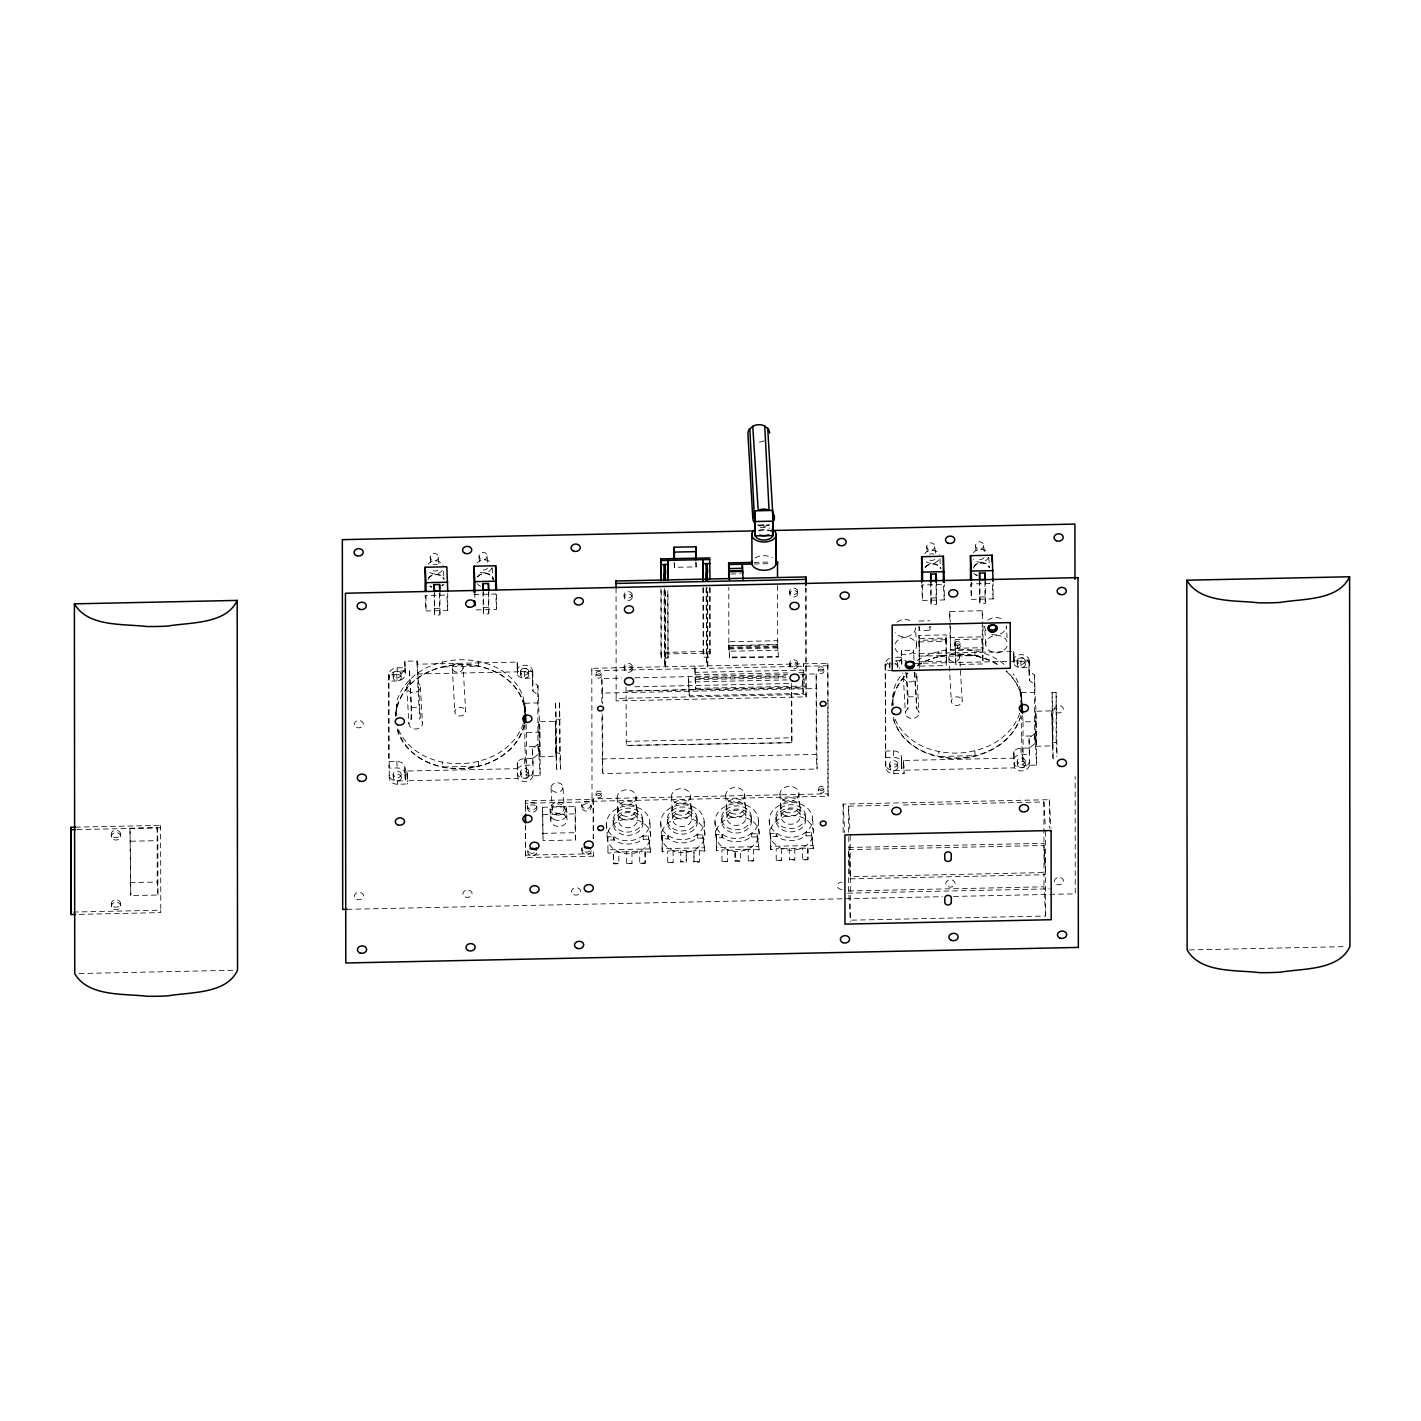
<?xml version="1.0" encoding="UTF-8"?>
<svg xmlns="http://www.w3.org/2000/svg" width="1421" height="1421" viewBox="0 0 1421 1421"><rect width="100%" height="100%" fill="white"/><g stroke="black" fill="none" stroke-linecap="round" stroke-linejoin="round"><path stroke-width="0.75" stroke-dasharray="5 3.75" d="M411.593 719.435L409.497 670.872L397.276 671.121A8.153 6.519 -3.3 0 0 389.159 677.835L388.963 674.584A8.153 6.519 -3.3 0 1 397.098 667.888L405.234 667.71L405.234 674.229A8.153 6.519 -3.3 0 1 397.116 680.925L388.963 681.103L388.59 674.602L396.743 674.442A8.153 6.519 -3.3 0 0 404.861 667.746L404.861 661.209L417.064 660.96L420.474 719.683A6.785 5.435 -3.3 0 1 420.492 727.374A6.785 5.435 -3.3 0 1 410.9 727.57A6.785 5.435 -3.3 0 1 410.882 719.879L411.593 707.392L409.497 670.872M914.165 672.169L916.989 709.132A6.785 5.435 -3.3 0 1 917.007 716.823A6.785 5.435 -3.3 0 1 907.415 717.019A6.785 5.435 -3.3 0 1 907.397 709.328L908.126 696.841L906.758 673.217M538.825 721.832L539.589 756.807L555.984 756.416L556.073 741.016L555.238 721.424L538.95 721.779L539.589 756.807M395.749 715.9C401.806 650.143 517.901 646.466 525.308 713.147M524.012 725.243C509.109 781.532 410.953 784.019 396.779 726.202M892.281 705.349L894.146 693.857A65.153 52.168 -3.3 0 1 907.682 673.021M487.563 568.24L486.071 569.501A3.961 3.162 -3.3 0 1 482.003 569.59L480.511 568.382M984.078 557.689L982.586 558.95A3.961 3.162 -3.3 0 1 978.518 559.039L977.026 557.831M517.866 778.406L517.297 768.672L406.992 771.017L407.561 780.751L517.866 778.406A8.153 6.519 -3.3 0 0 527.013 781.248A8.153 6.519 -3.3 0 0 533.053 774.818L532.857 771.585A8.153 6.519 -3.3 0 1 526.836 778.015A8.153 6.519 -3.3 0 1 517.67 775.155L517.67 768.637A8.153 6.519 -3.3 0 1 524.704 765.226L532.857 765.049L532.466 748.778L537.884 744.302L537.831 685.579L532.395 681.334L532.395 671.547L524.26 671.724A8.153 6.519 -3.3 0 1 517.208 668.616L517.191 662.097L417.081 664.211L417.064 660.96M533.053 774.818L533.035 758.512L538.452 754.054L538.452 746.434L524.882 746.718L524.864 724.976M1014.381 767.855L1013.812 758.121L903.525 760.466L904.076 770.2L1014.381 767.855A8.153 6.519 -3.3 0 0 1023.529 770.697A8.153 6.519 -3.3 0 0 1029.568 764.267L1029.372 761.017A8.153 6.519 -3.3 0 1 1023.351 767.464A8.153 6.519 -3.3 0 1 1014.185 764.605L1014.185 758.086A8.153 6.519 -3.3 0 1 1021.237 754.675L1029.372 754.498L1028.982 738.21L1034.417 733.751L1034.346 675.028L1028.928 670.783L1028.911 660.996L1020.775 661.174A8.153 6.519 -3.3 0 1 1013.724 658.065L1013.724 651.529L913.596 653.66L913.596 650.409L901.376 650.658L901.767 663.678A8.153 6.519 -3.3 0 1 899.386 668.35M1029.568 764.267L1029.55 747.961L1034.968 743.485L1034.968 735.883L1021.397 736.167L1021.379 716.593M438.077 569.999L437.224 570.549A3.961 3.162 -3.3 0 1 433.156 570.638L432.321 570.105M934.592 559.43L933.757 559.998A3.961 3.162 -3.3 0 1 929.671 560.087L928.837 559.554M409.479 682.897L408.786 683.359A6.785 5.435 -3.3 0 0 408.786 691.05A6.785 5.435 -3.3 0 0 418.378 690.837A6.785 5.435 -3.3 0 0 418.378 683.146L417.081 664.211M645.134 852.28L645.152 863.151L639.716 863.275L639.663 851.588L650.569 852.156L648.704 839.243L642.487 839.367L639.201 841.463A21.724 17.389 -3.3 0 1 617.496 841.925L614.209 839.971L607.993 840.095L607.815 836.845L614.032 836.72L614.209 839.971M699.345 850.309L699.416 861.996L693.981 862.121L693.928 850.433L704.834 851.001L702.969 838.088L696.752 838.212L693.466 840.308A21.724 17.389 -3.3 0 1 671.76 840.77L668.474 838.816L662.257 838.941L662.079 835.708L668.296 835.566L668.474 838.816M753.61 849.154L753.681 860.842L748.245 860.966L748.192 849.278L759.098 849.847L757.233 836.933L751.016 837.058L747.73 839.154A21.724 17.389 -3.3 0 1 726.024 839.616L722.738 837.662L716.521 837.786L716.344 834.553L722.561 834.411L722.738 837.662M807.927 848.817L807.945 859.687L802.51 859.812L802.456 848.124L813.363 848.71L811.498 835.779L805.281 835.903L801.995 837.999A21.724 17.389 -3.3 0 1 780.289 838.461L777.003 836.507L770.786 836.632L770.608 833.399L776.825 833.257L777.003 836.507M555.238 721.424L556.499 769.329L560.567 769.241L559.59 702.969L555.504 703.058L555.86 756.469M1035.465 711.228L1036.104 746.256L1052.499 745.847L1052.588 730.465L1051.753 710.873L1035.465 711.228L1036.104 746.256M1051.753 710.873L1053.014 758.761L1057.082 758.69M769.063 525.237L763.645 526.516L758.21 525.468M757.624 525.113L769.649 524.864M758.423 530.797L771.71 530.53M754.089 562.379L771.585 562.005M754.178 563.995L771.674 563.622M674.122 562.45L674.407 567.334L696.112 566.872L696.095 562.521M730.927 573.995L740.625 573.782M473.992 594.493L495.698 594.031L496.586 609.449L474.88 609.911M434.169 608.597L439.604 608.49L439.977 614.991L434.542 615.098L434.169 593.374M483.016 607.566L488.433 607.46L488.806 613.943L483.389 614.067L482.998 592.344M930.702 598.046L936.119 597.939L936.492 604.422L931.075 604.547L930.684 585.008M979.531 597.015L984.966 596.891L985.339 603.392L979.904 603.499L979.513 581.793M447.739 610.497L446.851 595.062L425.145 595.523L426.034 610.959L447.739 610.497L447.722 593.09M944.255 599.946L943.366 584.511L921.661 584.972L922.549 600.408L944.255 599.946L944.255 584.706M993.101 598.898L992.213 583.48L970.507 583.942L971.396 599.36L993.101 598.898L993.084 583.676M982.995 625.897L983.012 649.823L950.454 650.516L949.672 611.439L982.231 610.746L982.728 619.396M918.996 621.03L929.849 620.799M918.996 626.466L919.227 630.515L930.08 630.285L930.08 626.661M919.263 664.229L918.961 635.436L946.084 634.867L946.386 663.66L945.906 638.136L918.783 638.722L919.245 646.839M949.708 637.532L982.266 636.839L983.012 649.823M918.961 635.436L919.245 640.303L946.368 639.734M954.948 639.61L982.071 639.024L983.012 655.259L983.03 663.962L955.889 664.548L954.948 639.61L955.889 664.548M729.062 645.809L777.891 644.779L777.909 650.214L729.062 651.244L728.831 641.759L777.66 640.711L777.891 644.779M918.961 641.955L946.102 641.386L946.084 634.867M777.909 647.052L729.062 648.1L729.577 657.887L778.424 656.857L729.577 657.017M729.062 648.971L777.909 647.923M954.948 648.313L982.089 647.727L983.03 663.962M703.004 587.921L703.288 657.23L710.074 657.088L709.754 651.404L660.907 652.452L661.245 658.136L668.03 657.976L667.959 590.55M918.801 656.111L945.924 655.543M955.889 655.845L983.012 655.259M895.656 657.284L901.749 657.159L901.767 663.678M895.834 660.534L906.012 660.321M828.017 703.342L828.106 796.24L592.042 801.266L591.793 668.314L827.839 663.305L828.017 701.139M664.033 590.639L664.602 667L665.685 666.982L665.614 588.667M706.077 587.566L706.663 666.112L707.747 666.076L707.676 587.779M919.121 661.795L946.262 661.227L946.262 665.579L919.121 666.147L919.263 668.581L919.245 640.303M417.632 673.963L517.759 671.831A8.153 6.519 -3.3 0 1 526.907 668.598A8.153 6.519 -3.3 0 1 532.946 674.762L532.768 671.529A8.153 6.519 -3.3 0 0 526.729 665.348A8.153 6.519 -3.3 0 0 517.564 668.581L517.581 675.117A8.153 6.519 -3.3 0 0 524.633 678.226L532.768 678.048L532.395 671.547M904.076 770.2L904.076 773.468L893.916 773.681A8.153 6.519 -3.3 0 1 885.763 767.322L885.105 664.051L893.258 663.891M1028.911 660.996L1029.284 667.497L1021.148 667.675A8.153 6.519 -3.3 0 1 1014.097 664.548L1014.097 658.03A8.153 6.519 -3.3 0 1 1023.244 654.797A8.153 6.519 -3.3 0 1 1029.284 660.978L1029.461 664.211A8.153 6.519 -3.3 0 0 1023.422 658.047A8.153 6.519 -3.3 0 0 1014.274 661.28L914.147 663.412L913.596 650.409M827.981 665.739L591.935 670.765L591.793 668.314M885.105 664.051L885.478 670.552L893.631 670.375M787.927 672.861L694.905 674.833L694.887 666.129L695.828 689.434L695.26 678.599L786.079 676.68M798.993 672.613L803.433 672.524M601.847 702.418L601.811 678.492L621.705 678.066M634.974 677.781L787.429 674.549M800.698 674.265L816.169 673.945L817.075 769.027L602.735 773.575L601.847 713.289M695.029 677.817L785.849 675.881M695.278 679.7L786.079 677.764M803.238 693.395L802.439 674.158L803.238 693.395L689.292 695.81L688.475 676.574L688.492 682.009L787.11 679.913M634.85 686.769L789.312 683.501M695.828 688.35L804.357 686.041L804.357 687.125L626.252 691.032L803.238 687.959M601.811 678.492L602.664 693.111L817.004 688.546M806.098 696.858L805.956 694.425L616.021 698.457L616.163 700.89L806.098 696.858L805.991 588.258M524.846 711.921L524.846 703.217L538.399 702.933L540.087 732.152L540.122 775.653L526.569 775.937L524.882 746.718M1021.362 701.37L1021.362 692.666L1034.914 692.382L1036.602 721.602L1036.655 765.102L1023.084 765.386L1021.397 736.167M1052.375 745.918L1052.037 692.507L1056.105 692.418L1057.082 756.505M411.593 707.392L419.746 707.232M908.126 696.841L916.261 696.681L916.261 708.688M555.504 703.058L556.446 719.292L560.513 719.204M1052.037 692.507L1052.961 708.742L1057.029 708.653M526.036 724.088L526.516 732.437L540.087 732.152M1022.676 715.633L1023.049 721.886L1036.602 721.602M626.075 741.336L791.568 737.819M791.852 742.703L626.306 745.403L791.852 742.703L791.763 687.515M555.558 753.094L559.625 753.006L560.567 769.241M1052.073 742.526L1056.14 742.455L1056.958 756.647M388.59 674.602L388.679 761.62L396.814 761.443A8.153 6.519 -3.3 0 1 404.967 767.802L405.34 780.822L397.205 780.982A8.153 6.519 -3.3 0 1 389.052 774.64L389.247 777.873A8.153 6.519 -3.3 0 0 397.383 784.232L407.561 784.019L407.561 780.751M517.297 768.672L517.297 762.136A8.153 6.519 -3.3 0 1 524.331 758.725L532.484 758.565M885.194 751.07L893.329 750.892A8.153 6.519 -3.3 0 1 901.482 757.233L901.855 770.253L893.72 770.431A8.153 6.519 -3.3 0 1 885.567 764.089M1013.812 758.121L1013.812 751.585A8.153 6.519 -3.3 0 1 1020.864 748.174L1028.999 747.997M601.9 758.974L816.24 754.409L817.075 769.027M405.34 774.285A8.153 6.519 -3.3 0 0 397.187 767.944L389.052 768.104L388.679 761.62M885.567 757.553L893.702 757.375A8.153 6.519 -3.3 0 1 901.855 763.734M404.967 767.802L404.967 774.321L407.01 774.267L407.561 784.019M901.482 757.233L901.482 763.77L903.525 763.716L904.076 773.468M828.106 796.24L827.963 793.806L591.918 798.833L592.042 801.266M525.379 811.675L525.361 800.805L593.196 799.366L593.374 838.781M525.361 800.805L525.504 803.238L593.339 801.799M542.591 807.252L575.15 806.577L575.576 813.878L575.594 839.971L543.035 840.664L542.591 807.252L543.035 840.664M843.15 832.351L843.115 804.073L1049.32 799.703L1050.972 828.336M848.568 832.244L848.55 806.133L892.441 805.21M903.419 804.979L1043.902 801.977L1045.341 827.04M543.017 814.57L575.576 813.878M75.42 827.164L160.591 825.37L160.733 827.804L75.562 829.615M130.004 828.23L157.145 827.661L157.891 840.646L157.944 895.017L130.803 895.603L130.004 828.23L130.803 895.603M130.75 841.214L157.891 840.646M542.627 833.363L575.185 832.67L575.594 839.971M650.569 852.156L648.509 835.992L642.292 836.116L642.487 839.367M704.834 851.001L702.773 834.838L696.556 834.962L696.752 838.212M759.098 849.847L757.038 833.683L750.821 833.807L751.016 837.058M813.363 848.71L811.302 832.528L805.085 832.653L805.281 835.903M650.374 848.905L607.815 849.811L608.01 853.062L613.428 852.955L613.446 863.826L618.881 863.719L618.81 852.032L613.392 852.138L613.446 863.826M662.079 835.708L662.079 848.657L704.638 847.769M716.344 834.553L716.344 847.52L758.903 846.614M770.608 833.399L770.608 846.365L813.167 845.459M631.954 851.747L632.008 863.435L626.59 863.542L626.519 851.854L639.663 851.588M673.074 850.877L673.145 862.565L667.71 862.671L667.657 850.984L686.219 850.593L686.272 862.281L680.801 861.588L686.272 862.281M727.339 849.722L727.41 861.41L721.975 861.517L721.921 849.829L735.101 850.362L735.119 861.233L740.536 861.126L740.483 849.438L735.048 849.545L735.119 861.233M781.603 848.568L781.674 860.256L776.239 860.362L776.186 848.674L802.456 848.124M848.586 847.467L1043.938 843.31L1045.625 872.53L850.273 876.686L848.586 834.411M662.079 848.657L662.275 851.907L667.657 850.984M686.272 851.41L693.981 851.232L693.981 862.121M716.344 847.52L716.539 850.753L721.921 849.829M770.608 846.365L770.804 849.598L776.186 848.674M525.415 855.176L593.25 853.737L593.392 856.17L525.557 857.609L525.397 826.898M848.586 849.634L1043.938 845.495L1045.625 874.714L1045.661 916.03L850.309 920.186L850.273 878.871L848.586 849.634L848.639 890.967L850.415 921.82M613.392 863.009L618.881 863.719M645.152 863.151L639.716 863.275M693.928 861.304L699.416 861.996M735.066 860.433L740.536 861.126M807.945 859.687L802.51 859.812M794.801 859.971L789.33 859.279L794.801 859.971L794.748 848.284M130.057 882.619L157.198 882.032L157.944 895.017M850.273 878.871L1045.625 874.714M848.639 890.967L1043.973 886.811L1045.661 916.03M847.644 893.17L1049.409 888.871M73.306 912.051L160.662 910.186L160.804 912.619L75.633 914.431M347.115 909.316L942.46 896.669M953.527 896.438L1075.253 893.845L1075.146 776.488M79.132 973.527L235.335 970.223M1189.359 949.938L1345.545 946.617M1028.928 670.783L1029.479 680.535L1034.914 684.762L1034.914 692.382M532.395 681.334L532.964 691.086L538.399 695.313L538.399 702.933M1021.894 699.771L1019.656 686.307A65.153 52.168 -3.3 0 0 1013.137 673.856M1021.823 702.596L1019.941 691.192A65.153 52.168 -3.3 0 0 1006.37 670.925M893.596 717.392L894.164 720.873A65.153 52.168 -3.3 0 0 924.538 751.94C945.32 760.519 969.229 759.862 989.655 750.554A65.153 52.168 -3.3 0 0 1019.958 718.209M525.379 710.322L523.141 696.858A65.153 52.168 -3.3 0 0 492.767 665.81C471.985 657.23 448.077 657.87 427.65 667.195A65.153 52.168 -3.3 0 0 397.347 699.541L395.322 716.344M983.687 545.469A4.068 3.783 -5.1 0 1 977.612 548.879A4.068 3.783 -5.1 0 1 977.541 542.325A4.068 3.783 -5.1 0 1 983.687 545.469L984.238 551.774M975.534 545.646L976.103 551.952M934.84 546.517A4.068 3.783 -5.1 0 1 928.766 549.909A4.068 3.783 -5.1 0 1 928.695 543.373A4.068 3.783 -5.1 0 1 934.84 546.517L935.586 554.918M926.705 546.676L927.451 555.096M487.154 556.02A4.068 3.783 -5.1 0 1 481.097 559.43A4.068 3.783 -5.1 0 1 481.026 552.876A4.068 3.783 -5.1 0 1 487.154 556.02L487.723 562.343M479.019 556.197L479.588 562.503M438.325 557.068A4.068 3.783 -5.1 0 1 432.25 560.478A4.068 3.783 -5.1 0 1 432.179 553.924A4.068 3.783 -5.1 0 1 438.325 557.068L439.071 565.469M430.19 557.245L430.936 565.647M1034.346 675.028L1034.914 684.762M1034.968 735.883L1036.655 765.102M1034.417 733.751L1034.968 743.485M1025.216 661.049A4.068 3.268 -3.3 0 1 1019.106 664.016A4.068 3.268 -3.3 0 1 1019.106 658.367A4.068 3.268 -3.3 0 1 1025.216 661.049L1025.394 664.3A4.068 3.268 -3.3 0 1 1019.301 667.266A4.068 3.268 -3.3 0 1 1019.283 661.6A4.068 3.268 -3.3 0 1 1025.394 664.3M1028.982 738.21L1029.55 747.961M1020.775 661.174L1021.148 667.675M1021.362 692.666L1021.841 701.015M1025.305 761.105A4.068 3.268 -3.3 0 1 1019.212 764.072A4.068 3.268 -3.3 0 1 1019.194 758.423A4.068 3.268 -3.3 0 1 1025.305 761.105L1025.5 764.356A4.068 3.268 -3.3 0 1 1019.39 767.322A4.068 3.268 -3.3 0 1 1019.39 761.656A4.068 3.268 -3.3 0 1 1025.5 764.356M1020.527 691.547L1020.811 702.613M1017.063 661.227L1017.258 664.477M1020.864 748.174L1021.237 754.675M1013.724 651.529L1014.274 661.28M1013.724 658.065L1014.097 664.548M1017.17 761.283L1017.347 764.534M1013.812 751.585L1014.185 758.086M1007.08 637.922L1006.388 626.004A10.853 8.704 -3.3 0 1 990.117 633.89M988.803 557.565L989.371 567.423M985.712 644.335L984.682 626.466A10.853 8.704 -3.3 0 0 986.138 630.8M974.77 650.747L975.055 655.614L938.961 656.395L938.677 651.511M974.859 750.803L975.143 755.67L939.05 756.434L938.766 751.567M960.241 643.589A2.718 2.167 -3.3 0 1 956.173 645.543A2.718 2.167 -3.3 0 1 956.173 641.777A2.718 2.167 -3.3 0 1 960.241 643.589L960.383 646.022A2.718 2.167 -3.3 0 1 956.315 647.994A2.718 2.167 -3.3 0 1 956.315 644.21A2.718 2.167 -3.3 0 1 960.383 646.022M959.672 657.213A5.435 4.352 -3.3 0 1 951.537 661.156A5.435 4.352 -3.3 0 1 951.537 653.607A5.435 4.352 -3.3 0 1 959.672 657.213L962.195 701.05A5.435 4.352 -3.3 0 1 954.059 704.994A5.435 4.352 -3.3 0 1 954.059 697.445A5.435 4.352 -3.3 0 1 962.195 701.05M957.523 645.809L957.665 648.242M954.805 643.695L954.948 646.129M949.672 611.439L950.294 622.256M948.819 657.443L951.342 701.281M945.906 638.136L946.386 646.253M939.956 558.613L940.524 568.471M929.849 626.235L930.08 630.285M916.527 645.809L915.497 627.94A10.853 8.704 -3.3 0 1 907.468 636.519A10.853 8.704 -3.3 0 1 895.248 632.718M916.882 676.396L918.978 712.933M914.858 672.435L916.261 696.681M905.994 672.346L908.108 708.884M903.312 676.68L905.426 713.218M901.376 650.658L901.749 657.159M897.699 663.767L897.877 667.017M901.482 763.77L901.855 770.253M897.788 763.823A4.068 3.268 -3.3 0 1 891.678 766.772A4.068 3.268 -3.3 0 1 891.678 761.123A4.068 3.268 -3.3 0 1 897.788 763.823L897.965 767.074A4.068 3.268 -3.3 0 1 891.873 770.022A4.068 3.268 -3.3 0 1 891.873 764.374A4.068 3.268 -3.3 0 1 897.965 767.074M893.01 694.247L893.294 705.313M889.546 663.944L889.741 667.195M891.837 705.793L893.862 688.99A65.153 52.168 -3.3 0 1 902.939 672.915M893.329 750.892L893.702 757.375M893.72 770.431L893.916 773.681M889.546 658.296A8.153 6.519 -3.3 0 0 885.478 664.033L885.763 767.322M889.653 764.001L889.83 767.233M848.55 806.133L849.989 831.178M843.115 804.073L844.767 832.724M823.771 668.829A2.718 2.167 -3.3 0 1 819.704 670.801A2.718 2.167 -3.3 0 1 819.704 667.035A2.718 2.167 -3.3 0 1 823.771 668.829L823.914 671.263A2.718 2.167 -3.3 0 1 819.846 673.234A2.718 2.167 -3.3 0 1 819.846 669.469A2.718 2.167 -3.3 0 1 823.914 671.263M818.336 668.936L818.478 671.387M823.878 788.46A2.718 2.167 -3.3 0 1 819.81 790.431A2.718 2.167 -3.3 0 1 819.81 786.666A2.718 2.167 -3.3 0 1 823.878 788.46L824.02 790.893A2.718 2.167 -3.3 0 1 819.953 792.865A2.718 2.167 -3.3 0 1 819.953 789.099A2.718 2.167 -3.3 0 1 824.02 790.893M818.46 788.566L818.603 791.017M812.652 819.455L813.398 832.44A21.724 17.389 -3.3 0 1 780.857 848.195A21.724 17.389 -3.3 0 1 780.822 818.052A21.724 17.389 -3.3 0 1 813.398 832.44M803.558 666.254L803.416 663.82L804.357 687.125M797.714 591.278A4.068 3.268 -3.3 0 1 791.621 594.227A4.068 3.268 -3.3 0 1 791.604 588.578A4.068 3.268 -3.3 0 1 797.714 591.278L797.856 593.712A4.068 3.268 -3.3 0 1 791.746 596.66A4.068 3.268 -3.3 0 1 791.746 591.012A4.068 3.268 -3.3 0 1 797.856 593.712M811.302 832.528L811.498 835.779M797.785 663.056A4.068 3.268 -3.3 0 1 791.675 666.005A4.068 3.268 -3.3 0 1 791.675 660.356A4.068 3.268 -3.3 0 1 797.785 663.056L797.927 665.49A4.068 3.268 -3.3 0 1 791.817 668.438A4.068 3.268 -3.3 0 1 791.817 662.79A4.068 3.268 -3.3 0 1 797.927 665.49M805.671 816.347A14.938 11.954 -3.3 0 1 783.308 827.182A14.938 11.954 -3.3 0 1 783.291 806.453A14.938 11.954 -3.3 0 1 805.671 816.347L805.867 819.597A14.938 11.954 -3.3 0 1 783.486 830.432A14.938 11.954 -3.3 0 1 783.468 809.704A14.938 11.954 -3.3 0 1 805.867 819.597M805.867 832.635L806.062 835.885M789.579 591.456L789.721 593.889M798.939 793.735A9.503 7.602 -3.3 0 1 784.694 800.627A9.503 7.602 -3.3 0 1 784.694 787.447A9.503 7.602 -3.3 0 1 798.939 793.735L800.254 816.453A9.503 7.602 -3.3 0 1 786.008 823.363A9.503 7.602 -3.3 0 1 785.991 810.165A9.503 7.602 -3.3 0 1 800.254 816.453M789.65 663.234L789.792 665.667M778.424 656.857L777.571 644.53L728.742 645.56L729.577 657.887M779.951 794.144L781.248 816.862M781.674 860.256L776.239 860.362M775.83 816.986L776.026 820.219M776.026 833.274L776.221 836.525M769.241 820.379L769.987 833.363M758.388 820.61L759.134 833.594A21.724 17.389 -3.3 0 1 726.593 849.349A21.724 17.389 -3.3 0 1 726.557 819.207A21.724 17.389 -3.3 0 1 759.134 833.594M757.038 833.683L757.233 836.933M751.407 817.501A14.938 11.954 -3.3 0 1 729.044 828.336A14.938 11.954 -3.3 0 1 729.026 807.608A14.938 11.954 -3.3 0 1 751.407 817.501L751.602 820.752A14.938 11.954 -3.3 0 1 729.222 831.587A14.938 11.954 -3.3 0 1 729.204 810.858A14.938 11.954 -3.3 0 1 751.602 820.752M753.681 860.842L748.245 860.966M751.602 833.79L751.798 837.04M748.192 849.278L740.483 849.438M744.675 794.89A9.503 7.602 -3.3 0 1 730.43 801.781A9.503 7.602 -3.3 0 1 730.43 788.602A9.503 7.602 -3.3 0 1 744.675 794.89L745.989 817.608A9.503 7.602 -3.3 0 1 731.744 824.517A9.503 7.602 -3.3 0 1 731.726 811.32A9.503 7.602 -3.3 0 1 745.989 817.608M725.687 795.28L727.001 818.016M727.41 861.41L721.975 861.517M721.566 818.141L721.761 821.374M721.761 834.429L721.957 837.68M707.747 666.076L707.161 587.548M714.976 821.516L715.722 834.518M695.828 561.988L696.112 566.872M704.123 821.747L704.869 834.749A21.724 17.389 -3.3 0 1 672.328 850.504A21.724 17.389 -3.3 0 1 672.293 820.361A21.724 17.389 -3.3 0 1 704.869 834.749M702.773 834.838L702.969 838.088M697.143 818.656A14.938 11.954 -3.3 0 1 674.78 829.491A14.938 11.954 -3.3 0 1 674.762 808.762A14.938 11.954 -3.3 0 1 697.143 818.656L697.338 821.906A14.938 11.954 -3.3 0 1 674.957 832.742A14.938 11.954 -3.3 0 1 674.939 812.013A14.938 11.954 -3.3 0 1 697.338 821.906M688.492 682.009L689.292 695.81M697.338 834.944L697.533 838.195M690.411 796.044A9.503 7.602 -3.3 0 1 676.165 802.936A9.503 7.602 -3.3 0 1 676.165 789.756A9.503 7.602 -3.3 0 1 690.411 796.044L691.725 818.762A9.503 7.602 -3.3 0 1 677.48 825.654A9.503 7.602 -3.3 0 1 677.462 812.475A9.503 7.602 -3.3 0 1 691.725 818.762M668.03 657.976L667.728 588.667M665.685 666.982L665.117 590.621M671.423 796.435L672.737 819.171M673.145 862.565L667.71 862.671M667.302 819.295L667.497 822.528M667.497 835.584L667.692 838.834M660.712 822.67L661.458 835.672M649.859 822.901L650.605 835.903A21.724 17.389 -3.3 0 1 618.064 851.659A21.724 17.389 -3.3 0 1 618.028 821.516A21.724 17.389 -3.3 0 1 650.605 835.903M648.509 835.992L648.704 839.243M632.203 594.795A4.068 3.268 -3.3 0 1 626.11 597.744A4.068 3.268 -3.3 0 1 626.11 592.095A4.068 3.268 -3.3 0 1 632.203 594.795L632.345 597.229A4.068 3.268 -3.3 0 1 626.252 600.177A4.068 3.268 -3.3 0 1 626.235 594.529A4.068 3.268 -3.3 0 1 632.345 597.229M642.878 819.81A14.938 11.954 -3.3 0 1 620.515 830.646A14.938 11.954 -3.3 0 1 620.497 809.917A14.938 11.954 -3.3 0 1 642.878 819.81L643.074 823.061A14.938 11.954 -3.3 0 1 620.693 833.896A14.938 11.954 -3.3 0 1 620.675 813.167A14.938 11.954 -3.3 0 1 643.074 823.061M643.091 836.099L643.269 839.349M632.274 666.573A4.068 3.268 -3.3 0 1 626.181 669.522A4.068 3.268 -3.3 0 1 626.164 663.873A4.068 3.268 -3.3 0 1 632.274 666.573L632.416 669.007A4.068 3.268 -3.3 0 1 626.324 671.955A4.068 3.268 -3.3 0 1 626.306 666.307A4.068 3.268 -3.3 0 1 632.416 669.007M636.146 797.199A9.503 7.602 -3.3 0 1 621.901 804.091A9.503 7.602 -3.3 0 1 621.901 790.893A9.503 7.602 -3.3 0 1 636.146 797.199L637.461 819.917A9.503 7.602 -3.3 0 1 623.215 826.809A9.503 7.602 -3.3 0 1 623.197 813.629A9.503 7.602 -3.3 0 1 637.461 819.917M624.068 594.973L624.21 597.406M624.139 666.751L624.281 669.184M632.008 863.435L626.59 863.542M626.519 851.854L618.81 852.032M617.158 797.59L618.472 820.326M613.037 820.432L613.233 823.683M613.233 836.738L613.428 839.989M601.296 673.554A2.718 2.167 -3.3 0 1 597.211 675.526A2.718 2.167 -3.3 0 1 597.211 671.76A2.718 2.167 -3.3 0 1 601.296 673.554L601.42 675.987A2.718 2.167 -3.3 0 1 597.353 677.959A2.718 2.167 -3.3 0 1 597.353 674.193A2.718 2.167 -3.3 0 1 601.42 675.987M606.447 823.825L607.193 836.827M595.861 673.678L596.003 676.112M601.403 793.184A2.718 2.167 -3.3 0 1 597.335 795.156A2.718 2.167 -3.3 0 1 597.335 791.39A2.718 2.167 -3.3 0 1 601.403 793.184L601.545 795.618A2.718 2.167 -3.3 0 1 597.477 797.59A2.718 2.167 -3.3 0 1 597.477 793.824A2.718 2.167 -3.3 0 1 601.545 795.618M595.967 793.309L596.11 795.742M591.029 804.854A4.618 3.695 -3.3 0 1 584.12 808.194A4.618 3.695 -3.3 0 1 584.102 801.781A4.618 3.695 -3.3 0 1 591.029 804.854L591.172 807.288A4.618 3.695 -3.3 0 1 584.262 810.627A4.618 3.695 -3.3 0 1 584.244 804.233A4.618 3.695 -3.3 0 1 591.172 807.288M581.811 805.05L581.953 807.483M581.846 848.55L581.988 850.984M566.375 808.425A8.153 6.519 -3.3 0 1 554.172 814.34A8.153 6.519 -3.3 0 1 554.154 803.043A8.153 6.519 -3.3 0 1 566.375 808.425L567.032 819.793A8.153 6.519 -3.3 0 1 554.829 825.708A8.153 6.519 -3.3 0 1 554.812 814.393A8.153 6.519 -3.3 0 1 567.032 819.793M562.982 787.376A5.968 4.778 -3.3 0 1 554.03 791.71A5.968 4.778 -3.3 0 1 554.03 783.415A5.968 4.778 -3.3 0 1 562.982 787.376L564.19 808.478A5.968 4.778 -3.3 0 1 555.256 812.812A5.968 4.778 -3.3 0 1 555.238 804.517A5.968 4.778 -3.3 0 1 564.19 808.478M551.046 787.625L552.254 808.727M550.087 808.78L550.744 820.13M537.831 685.579L538.399 695.313M538.452 746.434L540.122 775.653M537.884 744.302L538.452 754.054M536.765 805.991A4.618 3.695 -3.3 0 1 529.855 809.348A4.618 3.695 -3.3 0 1 529.838 802.936A4.618 3.695 -3.3 0 1 536.765 805.991L536.907 808.442M528.701 671.618A4.068 3.268 -3.3 0 1 522.591 674.566A4.068 3.268 -3.3 0 1 522.591 668.918A4.068 3.268 -3.3 0 1 528.701 671.618L528.878 674.851A4.068 3.268 -3.3 0 1 522.786 677.817A4.068 3.268 -3.3 0 1 522.768 672.169A4.068 3.268 -3.3 0 1 528.878 674.851M532.466 748.778L533.035 758.512M524.26 671.724L524.633 678.226M524.846 703.217L525.326 711.566M528.79 771.656A4.068 3.268 -3.3 0 1 522.679 774.623A4.068 3.268 -3.3 0 1 522.679 768.974A4.068 3.268 -3.3 0 1 528.79 771.656L528.967 774.907A4.068 3.268 -3.3 0 1 522.875 777.873A4.068 3.268 -3.3 0 1 522.875 772.207A4.068 3.268 -3.3 0 1 528.967 774.907M524.012 702.098L524.296 713.164M520.548 671.778L520.743 675.028M527.546 806.187L527.688 808.638M524.331 758.725L524.704 765.226M517.191 662.097L517.759 671.831M517.208 668.616L517.581 675.117M520.654 771.834L520.832 775.084M517.297 762.136L517.67 768.637M492.288 568.116L492.963 579.946M478.255 661.298L478.54 666.165L442.446 666.946L442.162 662.062M478.344 761.354L478.628 766.221L442.535 767.003L442.251 762.118M463.157 667.763A5.435 4.352 -3.3 0 1 455.022 671.707A5.435 4.352 -3.3 0 1 455.004 664.175A5.435 4.352 -3.3 0 1 463.157 667.763L465.679 711.601A5.435 4.352 -3.3 0 1 457.544 715.545A5.435 4.352 -3.3 0 1 457.544 707.995A5.435 4.352 -3.3 0 1 465.679 711.601M452.304 667.994L454.827 711.832M443.565 571.135L444.009 579.022M420.367 686.947L422.463 723.484M417.65 682.719L419.746 719.239M406.797 687.231L408.911 723.769M404.861 661.209L405.234 667.71M404.861 667.746L405.234 674.229M401.166 674.318A4.068 3.268 -3.3 0 1 395.074 677.284A4.068 3.268 -3.3 0 1 395.074 671.618A4.068 3.268 -3.3 0 1 401.166 674.318L401.361 677.568A4.068 3.268 -3.3 0 1 395.251 680.517A4.068 3.268 -3.3 0 1 395.251 674.868A4.068 3.268 -3.3 0 1 401.361 677.568M404.967 774.321L405.34 780.822M397.098 667.888L397.276 671.121M396.743 674.442L397.116 680.925M401.273 774.374A4.068 3.268 -3.3 0 1 395.162 777.323A4.068 3.268 -3.3 0 1 395.162 771.674A4.068 3.268 -3.3 0 1 401.273 774.374L401.45 777.624A4.068 3.268 -3.3 0 1 395.358 780.573A4.068 3.268 -3.3 0 1 395.34 774.925A4.068 3.268 -3.3 0 1 401.45 777.624M396.495 704.816L396.779 715.882M393.031 674.495L393.226 677.746M396.814 761.443L397.187 767.944M397.205 780.982L397.383 784.232M393.12 774.552L393.315 777.802M120.43 833.594L120.572 836.028M120.501 903.188L120.625 905.621M111.229 834.269L111.371 836.703M111.282 903.863L111.424 906.296M1056.105 692.418L1056.14 742.455M1052.961 708.742L1053.014 758.761M1049.32 799.703L1049.355 827.963M1045.59 831.214L1045.625 872.53M1043.902 801.977L1043.938 843.31M1043.938 845.495L1043.973 886.811M1029.284 660.978L1029.479 680.535M1023.049 721.886L1023.084 765.386M985.304 579.466L985.339 603.392M984.948 581.669L984.966 596.891M982.231 610.746L982.248 619.432M982.248 621.616L982.266 636.839M982.071 639.024L982.089 647.727M979.886 579.573L979.904 603.499M971.378 581.953L971.396 599.36M950.436 626.59L950.454 650.516M936.475 580.496L936.492 604.422M936.102 584.884L936.119 597.939M931.039 580.621L931.075 604.547M922.549 585.168L922.549 600.408M919.227 626.892L919.227 630.515M903.525 760.466L903.525 763.716M885.478 664.033L885.478 670.552M850.238 835.353L850.273 876.686M827.839 663.305L827.875 705.331M827.875 707.551L827.963 793.806M816.169 673.945L816.24 754.409M807.874 848L807.892 858.888M805.849 588.045L805.956 694.425M803.806 679.558L803.558 670.073L695.029 672.364L695.278 681.867M791.515 683.448L791.817 741.886M789.312 848.408L789.383 860.078M777.607 585.559L777.678 646.146L728.831 647.194L728.778 587.37M770.786 836.632L770.804 849.598M763.645 524.988L763.645 526.516M716.521 837.786L716.539 850.753M710.02 587.495L710.074 657.088M709.79 587.779L709.843 653.038L661.014 654.069L660.943 588.809M706.592 587.797L706.663 666.112M703.235 587.637L703.288 657.23M686.219 850.593L686.219 861.463M680.783 850.699L680.854 862.387M674.389 562.982L674.407 567.334M664.531 588.685L664.602 667M662.257 838.941L662.275 851.907M661.174 590.692L661.245 658.136M645.081 851.463L645.098 862.334M626.022 686.965L626.341 746.22M616.057 587.868L616.163 700.89M607.815 836.845L608.01 853.062M602.664 693.111L602.682 703.981M602.682 714.852L602.735 773.575M593.392 851.818L593.392 856.17M593.196 799.366L593.232 838.514M575.15 806.577L575.185 832.67M559.59 702.969L559.625 753.006M556.446 719.292L556.499 769.329M532.768 671.529L532.964 691.086M526.516 732.437L526.569 775.937M525.504 803.238L525.521 811.942M525.521 824.997L525.557 857.609M496.568 594.227L496.586 609.449M488.788 590.017L488.806 613.943M488.433 592.22L488.433 607.46M483.371 590.141L483.389 614.067M474.863 592.521L474.863 599.04M439.959 591.065L439.977 614.991M439.586 593.268L439.604 608.49M434.524 591.172L434.542 615.098M426.016 595.719L426.034 610.959M406.992 771.017L407.01 774.267M388.963 674.584L389.247 777.873M160.591 825.37L160.804 912.619M157.145 827.661L157.198 882.032M764.196 440.812A10.853 8.704 -3.3 0 1 758.778 442.091M759.205 525.806A8.952 5.364 -0.1 0 1 768.157 525.61M760.377 527.706A12.221 7.318 -0.1 0 1 769.685 528.239M759.205 530.157A8.952 5.364 -0.1 0 1 771.55 531.863M755.048 557.991A12.221 7.318 -0.1 0 1 772.314 557.618M977.275 575.31A8.153 6.519 -3.3 0 1 975.588 574.297M973.474 568.045A8.153 6.519 -3.3 0 1 981.343 563.036A8.153 6.519 -3.3 0 1 989.211 567.707M988.412 557.298A8.153 6.519 -3.3 0 1 981.609 562.219A8.153 6.519 -3.3 0 1 973.509 559.181M973.492 552.662A8.153 6.519 -3.3 0 1 987.595 552.36M1020.935 715.243A65.153 52.168 -3.3 0 1 957.115 758.619A65.153 52.168 -3.3 0 1 893.205 717.96M892.086 704.39A65.153 52.168 -3.3 0 1 908.072 673.039M917.38 665.845A65.153 52.168 -3.3 0 1 999.958 666.271M1005.979 670.961A65.153 52.168 -3.3 0 1 1022.036 701.637M524.42 725.403A65.153 52.168 -3.3 0 1 460.582 768.779A65.153 52.168 -3.3 0 1 396.672 728.12M395.553 714.55A65.153 52.168 -3.3 0 1 460.493 664.389A65.153 52.168 -3.3 0 1 525.504 711.797M841.907 889.457A4.618 3.695 -3.3 0 1 837.306 885.851A4.618 3.695 -3.3 0 1 841.907 882.05M924.982 567.281A8.686 6.963 -3.3 0 1 933.633 563.675A8.686 6.963 -3.3 0 1 940.897 568.631M977.009 575.683A8.686 6.963 -3.3 0 1 973.829 573.214M973.829 566.251A8.686 6.963 -3.3 0 1 982.479 562.645A8.686 6.963 -3.3 0 1 989.727 567.583M480.493 586.234A8.686 6.963 -3.3 0 1 477.314 583.765M477.296 576.802A8.686 6.963 -3.3 0 1 487.066 573.356A8.686 6.963 -3.3 0 1 493.513 579.946M443.512 584.475A8.686 6.963 -3.3 0 1 442.126 585.949M431.647 587.282A8.686 6.963 -3.3 0 1 429.853 586.216M428.467 577.832A8.686 6.963 -3.3 0 1 437.117 574.244A8.686 6.963 -3.3 0 1 444.364 579.182M433.156 564.776A3.961 3.162 -3.3 0 1 437.224 564.688M443.032 584.28A8.153 6.519 -3.3 0 1 441.753 585.647M431.931 586.891A8.153 6.519 -3.3 0 1 430.243 585.896M428.13 579.644A8.153 6.519 -3.3 0 1 435.981 574.635A8.153 6.519 -3.3 0 1 443.849 579.306M442.251 570.478A8.153 6.519 -3.3 0 1 428.147 570.78M428.147 564.244A8.153 6.519 -3.3 0 1 436.247 560.869A8.153 6.519 -3.3 0 1 443.05 565.505M477.776 577.015A8.153 6.519 -3.3 0 1 485.875 573.622A8.153 6.519 -3.3 0 1 492.678 578.258M491.897 567.849A8.153 6.519 -3.3 0 1 478.273 571.064M476.976 563.213A8.153 6.519 -3.3 0 1 491.08 562.911M591.207 850.788A4.618 3.695 -3.3 0 1 585.416 854.483A4.618 3.695 -3.3 0 1 582.61 849.119M529.997 811.782A4.618 3.695 -3.3 0 1 529.642 805.565A4.618 3.695 -3.3 0 1 536.836 807.785A4.618 3.695 -3.3 0 1 531.099 812.137M536.783 852.902A4.618 3.695 -3.3 0 1 531.152 855.637A4.618 3.695 -3.3 0 1 527.884 851.179M589.715 850.984A4.618 3.695 -3.3 0 1 583.196 851.126M582.468 850.38A4.618 3.695 -3.3 0 1 582.006 847.591M534.509 852.76A4.618 3.695 -3.3 0 1 529.891 852.849M528.932 852.28A4.618 3.695 -3.3 0 1 527.742 850.646M523.159 723.893A65.153 52.168 -3.3 0 1 492.856 756.238C472.429 765.546 448.539 766.203 427.739 757.606A65.153 52.168 -3.3 0 1 398.04 728.405M929.671 554.226A3.961 3.162 -3.3 0 1 933.739 554.137M925.462 567.494A8.153 6.519 -3.3 0 1 933.561 564.119A8.153 6.519 -3.3 0 1 940.365 568.755M938.766 559.927A8.153 6.519 -3.3 0 1 925.959 561.544M924.662 553.693A8.153 6.519 -3.3 0 1 932.762 550.318A8.153 6.519 -3.3 0 1 939.565 554.954M917.38 665.454A65.153 52.168 -3.3 0 1 924.449 661.511C944.876 652.203 968.785 651.546 989.567 660.126A65.153 52.168 -3.3 0 1 999.958 665.881M901.394 657.195A8.153 6.519 -3.3 0 1 895.354 663.625M1019.692 713.342A65.153 52.168 -3.3 0 1 989.371 745.67C968.944 754.995 945.054 755.652 924.254 747.055A65.153 52.168 -3.3 0 1 894.555 717.854M917.096 660.587A65.153 52.168 -3.3 0 1 924.165 656.644C944.61 647.319 968.5 646.679 989.282 655.259A65.153 52.168 -3.3 0 1 1006.086 666.058M885.674 667.266A8.153 6.519 -3.3 0 1 889.741 661.529M894.857 663.927A4.068 3.268 -3.3 0 1 897.735 667.87M889.883 668.03A4.068 3.268 -3.3 0 1 889.883 666.342M895.656 660.978A4.068 3.268 -3.3 0 1 895.656 666.644M890.097 665.561A4.068 3.268 -3.3 0 1 890.097 662.293M915.977 673.696A6.785 5.435 -3.3 0 1 913.987 680.908A6.785 5.435 -3.3 0 1 904.911 680.144A6.785 5.435 -3.3 0 1 905.301 672.808M1007.063 646.129A10.853 8.704 -3.3 0 1 990.348 651.369A10.853 8.704 -3.3 0 1 990.33 637.105A10.853 8.704 -3.3 0 1 1007.045 641.635M987.861 620.249A10.853 8.704 -3.3 0 1 1003.208 619.929M895.194 643.997A10.853 8.704 -3.3 0 1 911.891 638.775A10.853 8.704 -3.3 0 1 911.909 653.021A10.853 8.704 -3.3 0 1 895.194 648.509M896.971 622.185A10.853 8.704 -3.3 0 1 912.318 621.865M643.5 835.353L639.006 838.212A21.724 17.389 -3.3 0 1 617.3 838.674L612.806 835.992A21.724 17.389 -3.3 0 1 612.788 811.391A21.724 17.389 -3.3 0 1 643.482 810.734A21.724 17.389 -3.3 0 1 643.5 835.353M697.764 834.198L693.27 837.058A21.724 17.389 -3.3 0 1 671.565 837.52L667.071 834.855A21.724 17.389 -3.3 0 1 667.053 810.236A21.724 17.389 -3.3 0 1 697.747 809.579A21.724 17.389 -3.3 0 1 697.764 834.198M752.029 833.043L747.535 835.903A21.724 17.389 -3.3 0 1 725.829 836.365L721.335 833.701A21.724 17.389 -3.3 0 1 721.317 809.082A21.724 17.389 -3.3 0 1 752.011 808.425A21.724 17.389 -3.3 0 1 752.029 833.043M806.293 831.889L801.799 834.749A21.724 17.389 -3.3 0 1 780.093 835.211L775.6 832.546A21.724 17.389 -3.3 0 1 775.582 807.927A21.724 17.389 -3.3 0 1 806.275 807.288A21.724 17.389 -3.3 0 1 806.293 831.889M113.52 837.182A4.618 3.695 -3.3 0 0 120.43 833.825A4.618 3.695 -3.3 0 0 113.52 830.77A4.618 3.695 -3.3 0 0 113.52 837.182M113.662 839.616A4.618 3.695 -3.3 0 0 120.572 836.259A4.618 3.695 -3.3 0 0 113.662 833.203A4.618 3.695 -3.3 0 0 113.662 839.616M113.733 909.209A4.618 3.695 -3.3 0 0 120.643 905.87A4.618 3.695 -3.3 0 0 113.716 902.815A4.618 3.695 -3.3 0 0 113.733 909.209M113.591 906.776A4.618 3.695 -3.3 0 0 120.501 903.436A4.618 3.695 -3.3 0 0 113.573 900.381A4.618 3.695 -3.3 0 0 113.591 906.776M1056.656 884.395A4.618 3.695 -3.3 0 0 1063.583 881.038A4.618 3.695 -3.3 0 0 1056.656 877.983A4.618 3.695 -3.3 0 0 1056.656 884.395M948.127 886.704A4.618 3.695 -3.3 0 0 955.054 883.347A4.618 3.695 -3.3 0 0 948.127 880.292A4.618 3.695 -3.3 0 0 948.127 886.704M465.182 896.971A4.618 3.695 -3.3 0 0 472.092 893.614A4.618 3.695 -3.3 0 0 465.182 890.558A4.618 3.695 -3.3 0 0 465.182 896.971M356.653 899.262A4.618 3.695 -3.3 0 0 363.563 895.923A4.618 3.695 -3.3 0 0 356.653 892.868A4.618 3.695 -3.3 0 0 356.653 899.262M573.711 894.662A4.618 3.695 -3.3 0 0 580.621 891.304A4.618 3.695 -3.3 0 0 573.711 888.249A4.618 3.695 -3.3 0 0 573.711 894.662M785.28 815.618A10.054 8.046 -3.3 0 0 800.325 808.336A10.054 8.046 -3.3 0 0 785.262 801.675A10.054 8.046 -3.3 0 0 785.28 815.618M731.016 816.773A10.054 8.046 -3.3 0 0 746.061 809.49A10.054 8.046 -3.3 0 0 730.998 802.829A10.054 8.046 -3.3 0 0 731.016 816.773M676.751 817.928A10.054 8.046 -3.3 0 0 691.796 810.645A10.054 8.046 -3.3 0 0 676.733 803.984A10.054 8.046 -3.3 0 0 676.751 817.928M622.487 819.082A10.054 8.046 -3.3 0 0 637.532 811.8A10.054 8.046 -3.3 0 0 622.469 805.139A10.054 8.046 -3.3 0 0 622.487 819.082M554.172 819.597A8.686 6.963 -3.3 0 0 567.192 813.292A8.686 6.963 -3.3 0 0 554.172 807.537A8.686 6.963 -3.3 0 0 554.172 819.597M356.493 727.428A4.618 3.695 -3.3 0 0 363.403 724.088A4.618 3.695 -3.3 0 0 356.493 721.033A4.618 3.695 -3.3 0 0 356.493 727.428M1056.496 712.56A4.618 3.695 -3.3 0 0 1063.423 709.203A4.618 3.695 -3.3 0 0 1056.496 706.148A4.618 3.695 -3.3 0 0 1056.496 712.56M622.558 815.459A9.503 7.602 -3.3 0 0 636.803 808.549A9.503 7.602 -3.3 0 0 622.558 802.261A9.503 7.602 -3.3 0 0 622.558 815.459M785.351 811.995A9.503 7.602 -3.3 0 0 799.597 805.103A9.503 7.602 -3.3 0 0 785.351 798.797A9.503 7.602 -3.3 0 0 785.351 811.995M731.087 813.149A9.503 7.602 -3.3 0 0 745.332 806.258A9.503 7.602 -3.3 0 0 731.087 799.952A9.503 7.602 -3.3 0 0 731.087 813.149M676.822 814.304A9.503 7.602 -3.3 0 0 691.068 807.394A9.503 7.602 -3.3 0 0 676.822 801.107A9.503 7.602 -3.3 0 0 676.822 814.304"/><path stroke-width="1.5" d="M237.183 600.408C226.081 624.458 190.467 622.167 167.802 626.057A162.243 97.09 -0.1 0 1 146.558 626.501C123.023 623.624 87.889 627.141 74.389 603.854L237.183 600.408L237.538 970.17C226.436 994.22 190.805 991.929 168.158 995.819A162.243 97.09 -0.1 0 1 146.896 996.263C123.378 993.403 88.244 996.92 74.745 973.634L74.389 603.854M1349.595 576.766C1338.493 600.817 1302.879 598.525 1280.214 602.415A162.243 97.09 -0.1 0 1 1258.97 602.859C1235.435 599.982 1200.301 603.499 1186.801 580.212L1349.595 576.766L1349.95 946.528C1338.848 970.579 1303.235 968.287 1280.57 972.177A162.243 97.09 -0.1 0 1 1259.326 972.621C1235.79 969.744 1200.656 973.278 1187.157 949.992L1186.801 580.212M752.082 561.331L752.295 565.114A12.221 7.318 -0.1 0 0 764.391 570.283A12.221 7.318 -0.1 0 0 775.884 564.617L775.671 560.833M772.598 522.431L773.042 521.969A10.853 8.704 -3.3 0 0 773.024 513.265L772.58 512.803M754.675 510.832L772.58 510.441L773.202 535.522L755.297 535.895L754.675 510.832L755.297 535.895M755.297 521.543L773.202 521.152L773.202 535.522M754 530.903L342.337 539.643L342.692 909.422L347.115 909.316M771.71 530.53L1074.915 524.083L1074.969 579.431M674.122 558.116L674.105 547.227L695.81 546.765L696.095 558.169M674.105 547.227L674.389 552.094L696.095 551.632M660.854 580.674L660.818 558.915L709.665 557.885L710.003 578.791M660.925 560.531L709.754 559.501M425.145 591.172L425.128 567.245L446.833 566.784L447.722 590.923M473.992 592.308L473.957 566.215L495.663 565.753L496.568 589.875M921.661 582.805L921.643 556.695L943.349 556.233L944.237 582.539M970.507 579.59L970.472 555.664L992.178 555.202L993.084 581.491M728.76 578.667L728.653 562.911L751.904 562.414M776.026 535.255L776.061 563.533L777.589 563.498L777.5 561.881L775.955 561.899L775.937 533.639M660.818 558.915L661.156 564.599L667.941 564.457L667.941 579.679M702.986 581.402L702.969 559.643L703.2 563.711L709.985 563.569M728.76 564.528L751.993 564.048L751.869 534.136M728.653 562.911L728.991 568.595L742.561 568.311L742.561 573.747M728.991 570.887L742.561 570.585L743.076 579.519M728.991 571.757L742.561 571.455M664.016 579.768L663.998 564.546L665.614 579.963M706.077 581.047L706.059 563.64L707.658 581.242M425.128 567.245L426.016 582.681L447.722 582.219M473.957 566.215L474.845 581.633L496.551 581.171M921.643 556.695L922.531 572.13L944.237 571.668M970.472 555.664L971.36 571.082L993.066 570.62M434.151 584.67L439.586 584.564L439.959 591.065L434.524 591.172L434.151 584.67L434.151 591.207M482.998 583.64L488.415 583.534L488.788 590.017L483.371 590.141L482.998 583.64L482.998 590.159M930.666 574.12L936.102 574.013L936.475 580.496L931.039 580.621L930.666 574.12L930.684 582.823M979.513 573.089L984.931 572.965L985.304 579.466L979.886 579.573L979.513 573.089L979.513 579.608M616.057 587.868L615.915 581.011L805.849 576.962L805.991 583.836M805.991 579.395L616.057 583.445L615.915 581.011M75.633 914.431L71.263 914.538L71.139 912.087L71.05 827.271L75.42 827.164M71.05 827.271L71.192 829.704L75.562 829.615M754.675 522.821L754.231 522.36A10.853 8.704 -3.3 0 1 754.231 513.656L749.808 428.769M1021.965 703.111L1022.552 713.537M906.136 662.47L906.385 666.769M767.713 428.378L773.202 521.152M764.764 426.087L769.045 510.157A10.853 8.704 -3.3 0 0 758.192 510.388L752.757 426.336M752.775 518.043L747.908 433.618A10.853 8.704 -3.3 0 1 749.364 429.231L753.325 425.963A10.853 8.704 -3.3 0 1 764.178 425.732L768.157 428.84A10.853 8.704 -3.3 0 1 769.614 433.156M742.561 568.311L742.313 564.244L742.33 567.867M728.76 569.981L729.506 579.804M707.658 572.556L707.143 563.622L707.161 578.844M667.941 564.457L667.71 560.389L667.728 579.963M665.596 573.445L665.081 564.51L665.099 579.732M525.433 713.662L525.912 722.01M524.029 718.617L524.207 721.868M474.365 601.101L474.614 605.506M1021.362 703.537L1021.379 712.241M992.178 555.202L992.195 561.721M984.931 572.965L984.948 579.502M971.36 571.082L971.378 579.786M943.349 556.233L943.366 582.344M936.102 574.013L936.102 582.717M922.531 572.13L922.531 580.816M805.849 576.962L805.849 585.825M777.5 561.881L777.518 577.104M728.991 568.595L728.991 574.031M706.574 572.574L706.574 581.278M703.2 563.711L703.217 581.1M695.81 546.765L695.828 559.821M674.389 552.094L674.389 558.631M664.513 573.462L664.531 579.999M661.156 564.599L661.174 579.821M525.521 814.109L525.521 822.812M525.379 816.027L525.379 822.546M524.846 716.273L524.864 722.792M524.296 715.225L524.296 723.484M495.663 565.753L495.68 589.679M488.415 583.534L488.415 590.052M474.845 581.633L474.863 592.521M474.863 601.207L474.88 605.559M439.586 584.564L439.586 588.916M426.016 582.681L426.016 591.385M71.192 829.704L71.263 914.538M768.69 534.9A8.952 5.364 -0.1 0 1 759.738 535.078M755.386 531.916A8.952 5.364 -0.1 0 1 755.226 529.145M772.509 528.772A8.952 5.364 -0.1 0 1 772.669 531.543M755.013 529.713A12.221 7.318 -0.1 0 0 752.046 533.053L752.26 536.836A12.221 7.318 -0.1 0 0 764.374 542.005A12.221 7.318 -0.1 0 0 775.848 536.339L775.635 532.555A12.221 7.318 -0.1 0 0 772.296 529.34M772.527 533.124A8.952 5.364 -0.1 0 1 764.267 540.051A8.952 5.364 -0.1 0 1 755.226 533.497M584.297 847.733A4.618 3.695 -3.3 0 1 590.585 848.941M530.033 848.888A4.618 3.695 -3.3 0 1 536.321 850.095M536.179 847.662A4.618 3.695 -3.3 0 1 536.641 848.55M996.423 625.862A4.068 3.268 -3.3 0 1 992.48 630.054A4.068 3.268 -3.3 0 1 988.554 626.022M913.294 661.635A4.068 3.268 -3.3 0 1 911.323 666.325A4.068 3.268 -3.3 0 1 905.834 664.282M905.834 662.595A4.068 3.268 -3.3 0 1 906.243 661.795M1078.006 577.654L345.427 593.232L345.783 962.994L1078.344 947.416L1078.006 577.654M1010.207 622.593L892.193 625.098L892.228 670.783L1010.26 668.279L1010.207 622.593M1051.096 830.539L844.909 834.926L844.98 924.112L1051.185 919.724L1051.096 830.539M951.288 858.764L951.271 854.412A3.251 2.611 -3.3 0 0 948.02 851.872A3.251 2.611 -3.3 0 0 944.77 854.554L944.77 858.906A3.251 2.611 -3.3 0 0 948.038 861.446A3.251 2.611 -3.3 0 0 951.288 858.764M951.324 902.264L951.324 897.912A3.251 2.611 -3.3 0 0 948.056 895.372A3.251 2.611 -3.3 0 0 944.805 898.054L944.805 902.406A3.251 2.611 -3.3 0 0 948.073 904.946A3.251 2.611 -3.3 0 0 951.324 902.264M947.807 543.035A4.618 3.695 -3.3 0 0 954.734 539.678A4.618 3.695 -3.3 0 0 947.807 536.623A4.618 3.695 -3.3 0 0 947.807 543.035M1056.336 540.726A4.618 3.695 -3.3 0 0 1063.245 537.369A4.618 3.695 -3.3 0 0 1056.336 534.314A4.618 3.695 -3.3 0 0 1056.336 540.726M356.334 555.611A4.618 3.695 -3.3 0 0 363.243 552.254A4.618 3.695 -3.3 0 0 356.316 549.199A4.618 3.695 -3.3 0 0 356.334 555.611M464.862 553.302A4.618 3.695 -3.3 0 0 471.772 549.945A4.618 3.695 -3.3 0 0 464.845 546.89A4.618 3.695 -3.3 0 0 464.862 553.302M573.391 550.993A4.618 3.695 -3.3 0 0 580.301 547.636A4.618 3.695 -3.3 0 0 573.374 544.58A4.618 3.695 -3.3 0 0 573.391 550.993M839.278 545.344A4.618 3.695 -3.3 0 0 846.206 541.987A4.618 3.695 -3.3 0 0 839.278 538.932A4.618 3.695 -3.3 0 0 839.278 545.344M525.131 822.084A4.618 3.695 -3.3 0 0 532.04 818.727A4.618 3.695 -3.3 0 0 525.131 815.672A4.618 3.695 -3.3 0 0 525.131 822.084M397.614 824.802A4.618 3.695 -3.3 0 0 404.523 821.445A4.618 3.695 -3.3 0 0 397.596 818.389A4.618 3.695 -3.3 0 0 397.614 824.802M397.507 724.746A4.618 3.695 -3.3 0 0 404.434 721.388A4.618 3.695 -3.3 0 0 397.507 718.333A4.618 3.695 -3.3 0 0 397.507 724.746M525.042 722.028A4.618 3.695 -3.3 0 0 531.951 718.689A4.618 3.695 -3.3 0 0 525.024 715.633A4.618 3.695 -3.3 0 0 525.042 722.028M894.129 814.251A4.618 3.695 -3.3 0 0 901.038 810.894A4.618 3.695 -3.3 0 0 894.129 807.839A4.618 3.695 -3.3 0 0 894.129 814.251M894.04 714.195A4.618 3.695 -3.3 0 0 900.95 710.837A4.618 3.695 -3.3 0 0 894.022 707.782A4.618 3.695 -3.3 0 0 894.04 714.195M1021.646 811.533A4.618 3.695 -3.3 0 0 1028.555 808.176A4.618 3.695 -3.3 0 0 1021.646 805.121A4.618 3.695 -3.3 0 0 1021.646 811.533M1021.557 711.477A4.618 3.695 -3.3 0 0 1028.467 708.12A4.618 3.695 -3.3 0 0 1021.539 705.065A4.618 3.695 -3.3 0 0 1021.557 711.477M467.953 606.874A4.618 3.695 -3.3 0 0 474.863 603.516A4.618 3.695 -3.3 0 0 467.935 600.461A4.618 3.695 -3.3 0 0 467.953 606.874M359.424 609.183A4.618 3.695 -3.3 0 0 366.334 605.826A4.618 3.695 -3.3 0 0 359.406 602.77A4.618 3.695 -3.3 0 0 359.424 609.183M950.898 596.607A4.618 3.695 -3.3 0 0 957.807 593.268A4.618 3.695 -3.3 0 0 950.898 590.212A4.618 3.695 -3.3 0 0 950.898 596.607M468.273 950.542A4.618 3.695 -3.3 0 0 475.182 947.185A4.618 3.695 -3.3 0 0 468.273 944.13A4.618 3.695 -3.3 0 0 468.273 950.542M359.744 952.852A4.618 3.695 -3.3 0 0 366.654 949.494A4.618 3.695 -3.3 0 0 359.744 946.439A4.618 3.695 -3.3 0 0 359.744 952.852M1059.746 937.967A4.618 3.695 -3.3 0 0 1066.674 934.627A4.618 3.695 -3.3 0 0 1059.746 931.572A4.618 3.695 -3.3 0 0 1059.746 937.967M951.217 940.276A4.618 3.695 -3.3 0 0 958.145 936.919A4.618 3.695 -3.3 0 0 951.217 933.863A4.618 3.695 -3.3 0 0 951.217 940.276M1059.427 594.298A4.618 3.695 -3.3 0 0 1066.336 590.958A4.618 3.695 -3.3 0 0 1059.427 587.903A4.618 3.695 -3.3 0 0 1059.427 594.298M842.689 942.585A4.618 3.695 -3.3 0 0 849.616 939.228A4.618 3.695 -3.3 0 0 842.689 936.173A4.618 3.695 -3.3 0 0 842.689 942.585M576.802 948.233A4.618 3.695 -3.3 0 0 583.711 944.876A4.618 3.695 -3.3 0 0 576.802 941.821A4.618 3.695 -3.3 0 0 576.802 948.233M576.482 604.564A4.618 3.695 -3.3 0 0 583.392 601.225A4.618 3.695 -3.3 0 0 576.464 598.17A4.618 3.695 -3.3 0 0 576.482 604.564M842.369 598.916A4.618 3.695 -3.3 0 0 849.278 595.559A4.618 3.695 -3.3 0 0 842.369 592.504A4.618 3.695 -3.3 0 0 842.369 598.916M821.587 705.9A2.984 2.398 -3.3 0 0 826.063 703.732A2.984 2.398 -3.3 0 0 821.569 701.761A2.984 2.398 -3.3 0 0 821.587 705.9M792.19 609.218A4.618 3.695 -3.3 0 0 799.099 605.879A4.618 3.695 -3.3 0 0 792.172 602.824A4.618 3.695 -3.3 0 0 792.19 609.218M792.261 680.996A4.618 3.695 -3.3 0 0 799.17 677.657A4.618 3.695 -3.3 0 0 792.243 674.602A4.618 3.695 -3.3 0 0 792.261 680.996M821.693 825.53A2.984 2.398 -3.3 0 0 826.169 823.363A2.984 2.398 -3.3 0 0 821.693 821.391A2.984 2.398 -3.3 0 0 821.693 825.53M626.679 612.753A4.618 3.695 -3.3 0 0 633.588 609.396A4.618 3.695 -3.3 0 0 626.679 606.341A4.618 3.695 -3.3 0 0 626.679 612.753M626.75 684.531A4.618 3.695 -3.3 0 0 633.659 681.174A4.618 3.695 -3.3 0 0 626.75 678.119A4.618 3.695 -3.3 0 0 626.75 684.531M599.094 710.624A2.984 2.398 -3.3 0 0 603.57 708.457A2.984 2.398 -3.3 0 0 599.094 706.486A2.984 2.398 -3.3 0 0 599.094 710.624M599.218 830.255A2.984 2.398 -3.3 0 0 603.676 828.088A2.984 2.398 -3.3 0 0 599.2 826.116A2.984 2.398 -3.3 0 0 599.218 830.255M532.182 892.619A4.618 3.695 -3.3 0 0 539.11 889.28A4.618 3.695 -3.3 0 0 532.182 886.224A4.618 3.695 -3.3 0 0 532.182 892.619M586.447 891.482A4.618 3.695 -3.3 0 0 593.356 888.125A4.618 3.695 -3.3 0 0 586.447 885.07A4.618 3.695 -3.3 0 0 586.447 891.482M532.147 849.119A4.618 3.695 -3.3 0 0 539.056 845.779A4.618 3.695 -3.3 0 0 532.147 842.724A4.618 3.695 -3.3 0 0 532.147 849.119M586.411 847.964A4.618 3.695 -3.3 0 0 593.321 844.625A4.618 3.695 -3.3 0 0 586.393 841.569A4.618 3.695 -3.3 0 0 586.411 847.964M990.277 631.67A4.618 3.695 -3.3 0 0 997.187 628.313A4.618 3.695 -3.3 0 0 990.277 625.258A4.618 3.695 -3.3 0 0 990.277 631.67M907.557 668.225A4.618 3.695 -3.3 0 0 914.467 664.868A4.618 3.695 -3.3 0 0 907.557 661.813A4.618 3.695 -3.3 0 0 907.557 668.225M1059.586 766.132A4.618 3.695 -3.3 0 0 1066.514 762.793A4.618 3.695 -3.3 0 0 1059.586 759.738A4.618 3.695 -3.3 0 0 1059.586 766.132M359.584 781.017A4.618 3.695 -3.3 0 0 366.494 777.66A4.618 3.695 -3.3 0 0 359.584 774.605A4.618 3.695 -3.3 0 0 359.584 781.017M990.544 631.279A4.068 3.268 -3.3 0 0 996.654 628.331A4.068 3.268 -3.3 0 0 990.544 625.631A4.068 3.268 -3.3 0 0 990.544 631.279M907.824 667.834A4.068 3.268 -3.3 0 0 913.934 664.886A4.068 3.268 -3.3 0 0 907.824 662.186A4.068 3.268 -3.3 0 0 907.824 667.834"/></g></svg>
